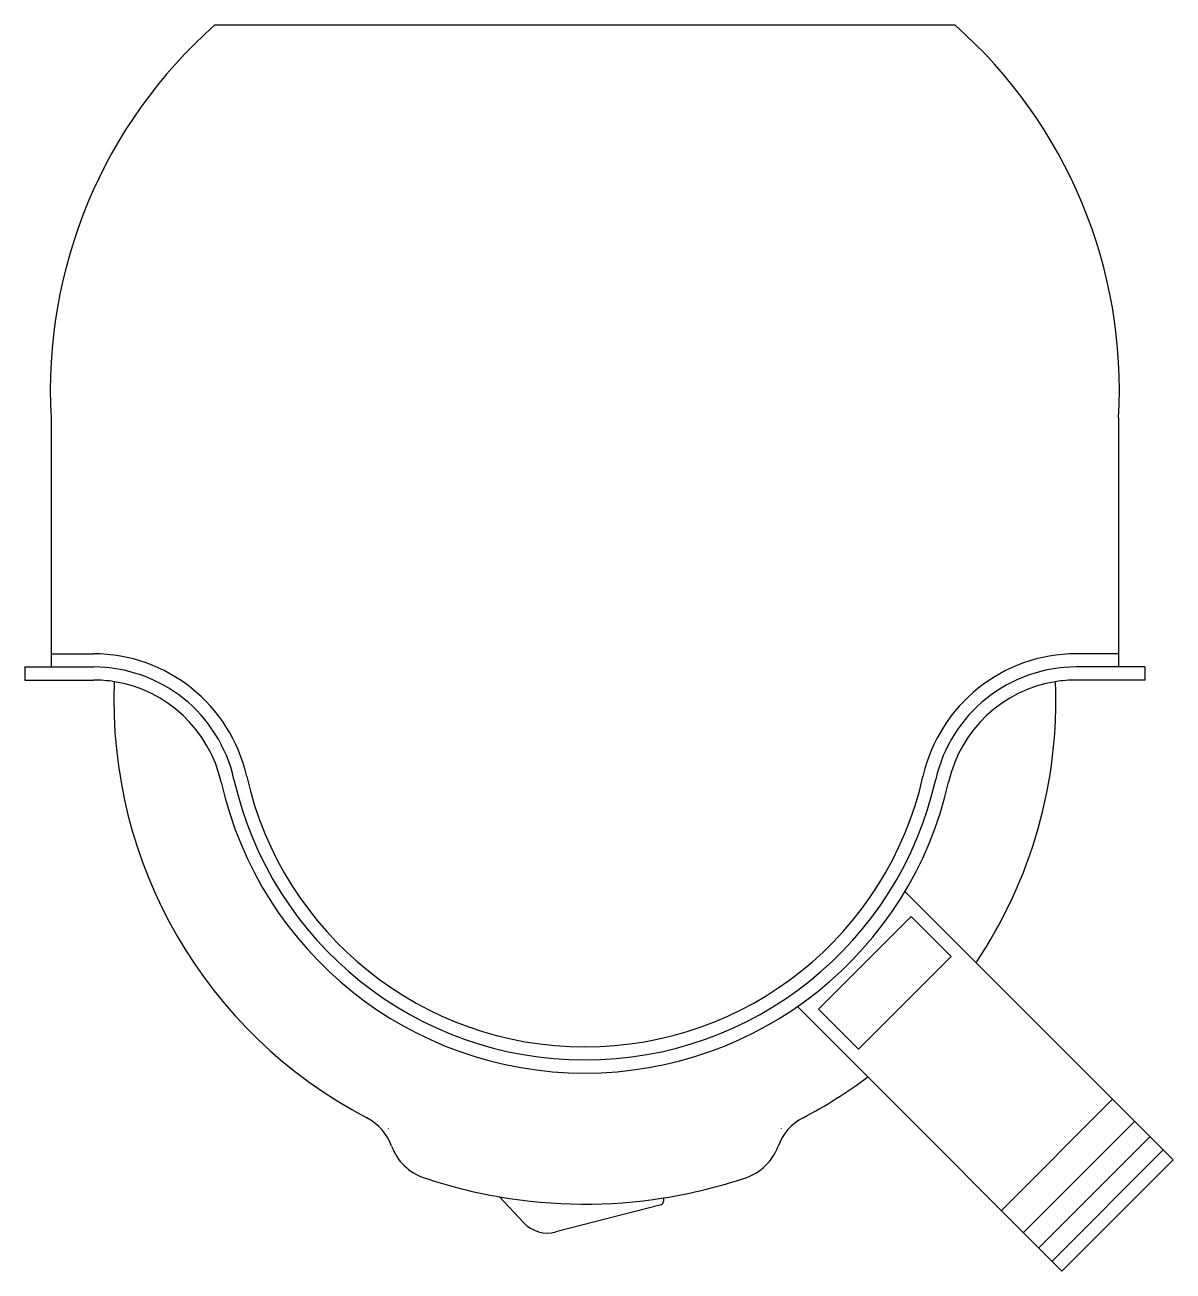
# Model space of a CAD drawing. Extents: x 19.982 to 20.157, y 21.405 to 21.595.
import ezdxf

# ---------------------------------------------------------------- set-up
doc = ezdxf.new("R2010")
doc.units = 0
doc.header["$LTSCALE"] = 0.35
doc.layers.get('0').update_dxf_attribs({"linetype": 'CONTINUOUS'})

msp = doc.modelspace()

# ---------------------------------------------------------------- linework, layer by layer
at = {"color": 0}
for p, q in [((20.01074605361568, 21.59515715496633), (20.12374605361569, 21.59515715496633)), ((19.98574605361569, 21.53515715496063), (19.98574605361569, 21.49715715496633)), ((20.14874605361569, 21.53515715496186), (20.14874605361569, 21.49715715496633)), ((19.98574605361568, 21.49915715496633), (19.99220806323758, 21.49915715496633)), ((20.14874605361569, 21.49915715496633), (20.14228404399378, 21.49915715496633)), ((19.98174605361568, 21.49715715496633), (19.98574605361569, 21.49715715496632)), ((19.98174605361568, 21.49715715496633), (19.98174605361568, 21.49515715496633)), ((19.98574605361569, 21.49715715496632), (19.99220806323758, 21.49715715496633)), ((20.1487460536157, 21.49715715496632), (20.14228404399378, 21.49715715496633)), ((20.15274605361569, 21.49715715496633), (20.1487460536157, 21.49715715496632)), ((20.15274605361569, 21.49715715496633), (20.15274605361569, 21.49515715496633)), ((19.98174605361568, 21.49515715496633), (19.99220806323758, 21.49515715496633)), ((20.15274605361569, 21.49515715496633), (20.14228404399378, 21.49515715496633)), ((20.1160990857965, 21.46286403837193), (20.12696482133265, 21.45199830283582)), ((20.1029228187624, 21.44492760703381), (20.11706495438614, 21.45906974265754)), ((20.11706495438614, 21.45906974265754), (20.12318829310641, 21.45294640393727)), ((20.10904615748268, 21.43880426831354), (20.12318829310641, 21.45294640393727)), ((20.12696482133265, 21.45199830283582), (20.15705700806383, 21.4219061161046)), ((20.09970400140946, 21.44531799726201), (20.11044570284662, 21.43457629582485)), ((20.1029228187624, 21.44492760703381), (20.10904615748268, 21.43880426831354)), ((20.11044570284662, 21.43457629582485), (20.14008644531535, 21.40493555335611)), ((20.13083746308749, 21.41418453558397), (20.14780802583597, 21.43115509833246)), ((20.03724605361568, 21.42671264489027), (20.03724605361568, 21.42676265100641)), ((20.09724605361568, 21.42671264489027), (20.09724605361568, 21.42676265100641)), ((20.13420072958778, 21.41082126908369), (20.15117129233627, 21.42779183183217)), ((20.13655501691554, 21.40846698175593), (20.15352557966403, 21.42543754450441)), ((20.13857297526059, 21.40644902341088), (20.15554353800908, 21.42341958615936)), ((20.14008644531535, 21.40493555335611), (20.15705700806383, 21.4219061161046)), ((20.05790796722159, 21.41231985584524), (20.05420066884628, 21.41627141700731)), ((20.07924605361568, 21.41609892710558), (20.07924605361568, 21.41554417339248)), ((20.07887139245213, 21.4150601380879), (20.06280779368954, 21.41090053906898))]:
    msp.add_line(p, q, dxfattribs=at)
for centre, radius, start, end in [((20.06009300595473, 21.53938759149173), 0.0744672136936768, 131.5035788460856, 183.256691262221), ((20.07439910127664, 21.53938759149173), 0.0744672136936768, 356.7433087387263, 48.49642115391435), ((19.99220806323758, 21.47515715496633), 0.024, 12.70868939355556, 90), ((20.14228404399378, 21.47515715496633), 0.024, 90, 167.2913106064421), ((19.99220806323758, 21.47515715496633), 0.022, 12.70868939355556, 90), ((20.14228404399378, 21.47515715496633), 0.022, 90, 167.2913106064421), ((19.99220806323758, 21.47515715496633), 0.02, 80.8773330264885, 90), ((20.14228404399378, 21.47515715496633), 0.02, 90, 99.1226669735115), ((20.06724605361568, 21.49207965496634), 0.0719225000000039, 177.7493150835126, 242.4066895576518), ((19.99220806323758, 21.47515715496633), 0.02, 12.70868939355556, 80.8773330264885), ((20.14228404399378, 21.47515715496633), 0.02, 99.1226669735115, 167.2913106064421), ((20.06724605361568, 21.49207965496634), 0.0719225000000039, 326.1317345916816, 2.250684916487422), ((20.06724605361568, 21.49207965496634), 0.0549225000000039, 192.7086893935556, 347.2913106064444), ((20.06724605361568, 21.49207965496634), 0.0529225000000039, 192.7086893935556, 347.2913106064444), ((20.06724605361568, 21.49207965496634), 0.0569225000000039, 192.7086893935556, 347.2913106064444), ((20.06724605361568, 21.49207965496634), 0.0719225000000039, 297.5933104423443, 306.9158664355704), ((20.03022654596456, 21.421247726717), 0.008, 20.16243195998974, 62.40668955765903), ((20.10426556126681, 21.421247726717), 0.008, 117.593310442341, 159.8375680400103), ((20.04524605361568, 21.42676265100641), 0.008, 200.1624319599746, 251.3855032039505), ((20.08924605361569, 21.42676265100641), 0.008, 288.6144967960495, 339.8375680400254), ((20.06724605361568, 21.49207965496634), 0.0769225000000039, 251.3855032039446, 260.2359442822806), ((20.06724605361568, 21.49207965496634), 0.0769225000000039, 278.9748654368638, 288.6144967960521), ((20.06724605361568, 21.49207965496634), 0.0769225000000039, 260.2359442822806, 278.9748654368638), ((20.07874605361568, 21.41554417339248), 0.0005, 284.5176169892038, 0), ((20.06155440532508, 21.41574089211477), 0.005, 223.173294012986, 284.5176169892037)]:
    msp.add_arc(centre, radius, start, end, dxfattribs=at)

doc.saveas('drawing.dxf')
